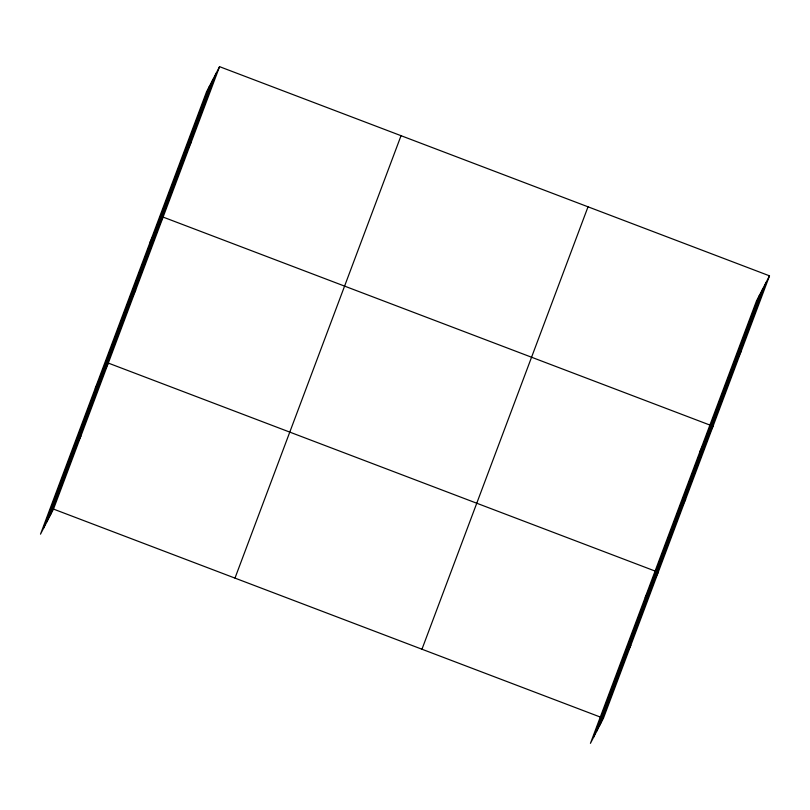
<?xml version="1.0" encoding="UTF-8"?>
<svg xmlns="http://www.w3.org/2000/svg" width="810" height="810" viewBox="0 0 810 810"><rect width="100%" height="100%" fill="white"/><g stroke="black" fill="none" stroke-linecap="round" stroke-linejoin="round"><path stroke-width="1.21" d="M43.669 528.049L209.729 85.637M46.939 521.751L212.989 79.34M50.109 515.636L216.159 73.224M219.561 66.663L206.56 91.753L40.5 534.165L53.501 509.085L219.561 66.663L769.5 275.835L603.44 718.247L590.439 743.337L756.499 300.915L769.5 275.835M234.981 578.107L401.041 135.695M421.959 649.225L588.019 206.813M593.608 737.221L759.669 294.81M596.879 730.914L762.929 288.502M600.048 724.808L766.098 282.386M187.93 148.432L191.332 141.882M150.103 242.17L163.104 217.09L713.043 426.252L700.042 451.342M132.303 296.642L135.705 290.081M95.296 388.172L108.297 363.082L658.236 572.255L645.236 597.335M77.507 442.635L80.899 436.084M737.869 357.605L741.271 351.044M682.243 505.804L685.645 499.254M627.446 651.807L630.838 645.256M53.501 509.085L603.44 718.247"/></g></svg>
